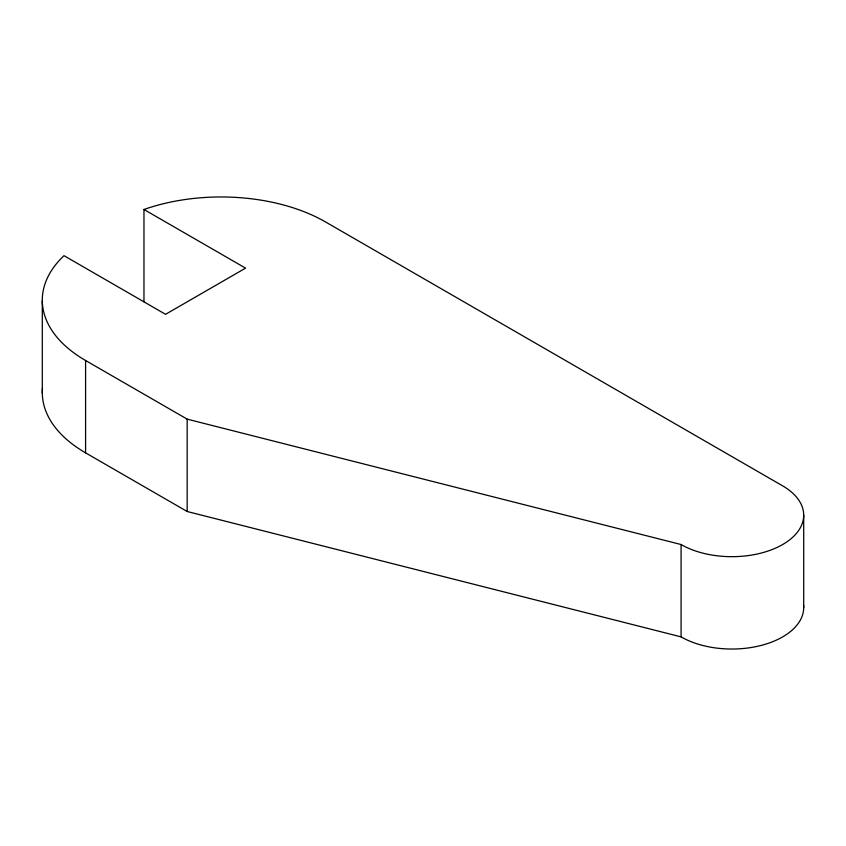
<?xml version="1.0" encoding="UTF-8"?>
<svg xmlns="http://www.w3.org/2000/svg" width="846" height="846" viewBox="0 0 846 846"><rect width="100%" height="100%" fill="white"/><g stroke="black" fill="none" stroke-linecap="round" stroke-linejoin="round"><path stroke-width="1.27" d="M143.968 209.491L245.552 268.14L165.562 314.321L63.989 255.672A147.786 85.319 0 0 0 85.583 360.502L187.167 419.14L681.083 544.528A71.825 41.475 0 0 0 782.666 544.528A71.825 41.475 0 0 0 782.666 485.879L325.541 221.959A147.786 85.319 0 0 0 143.968 209.491L143.968 301.853M42.469 388.399A147.786 85.319 0 0 0 85.583 452.853L187.167 511.502L681.083 636.879A71.825 41.475 0 0 0 761.263 645.403A71.825 41.475 0 0 0 803.584 605.165M803.7 515.203L803.7 607.555M681.083 544.528L681.083 636.879M187.167 419.14L187.167 511.502M85.583 360.502L85.583 452.853M42.3 300.785L42.3 393.147"/></g></svg>
